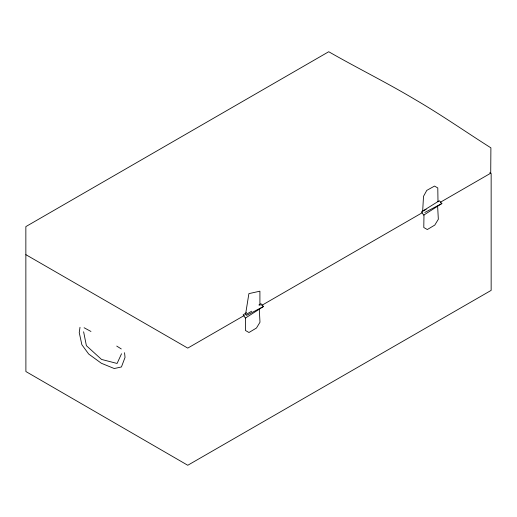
<?xml version="1.0" encoding="UTF-8"?>
<svg xmlns="http://www.w3.org/2000/svg" width="517" height="517" viewBox="0 0 517 517"><rect width="100%" height="100%" fill="white"/><g stroke="black" fill="none" stroke-linecap="round" stroke-linejoin="round"><path stroke-width="0.78" d="M259.909 305.663L259.909 291.194L248.89 293.63L245.491 314.788L251.669 311.221M245.633 318.013L245.439 330.473L248.968 332.509L256.458 328.03L259.986 322.227L259.282 309.127M423.979 215.046L423.785 227.506L427.313 229.542L434.803 225.063L438.332 219.26L437.628 206.167M79.999 327.293L79.23 332.567L81.86 344.729L88.691 354.035L101.371 363.27L114.257 368.531L121.437 366.96L125.036 357.409L124.552 352.704M121.534 353.764L117.088 363.464L101.526 359.431L86.391 345.679L83.618 331.791M258.881 304.991L260.93 303.712L263.534 306.478L245.388 318.084L243.139 314.814L246.557 312.682M441.88 203.511L423.733 215.117L421.484 211.847L439.276 200.745L441.88 203.511L424.787 212.487M244.302 315.46L187.755 348.109L25.856 254.668M261.751 305.385L422.311 212.687M440.458 202.212L490.723 173.195L490.898 147.849C465.494 131.745 440.807 114.477 414.757 99.361C386.613 82.52 357.169 68.037 328.728 51.732L25.85 226.608L25.895 371.542L187.768 465.268L491.15 290.38L491.15 173.55L489.754 172.736M246.441 315.454L263.534 306.478M426.163 209.379L422.673 211.149L423.507 196.357L426.771 190.398L434.526 186.075L437.789 187.955L437.996 201.824M84.103 327.746L90.96 331.462M116.726 346.08L121.275 348.943"/></g></svg>
